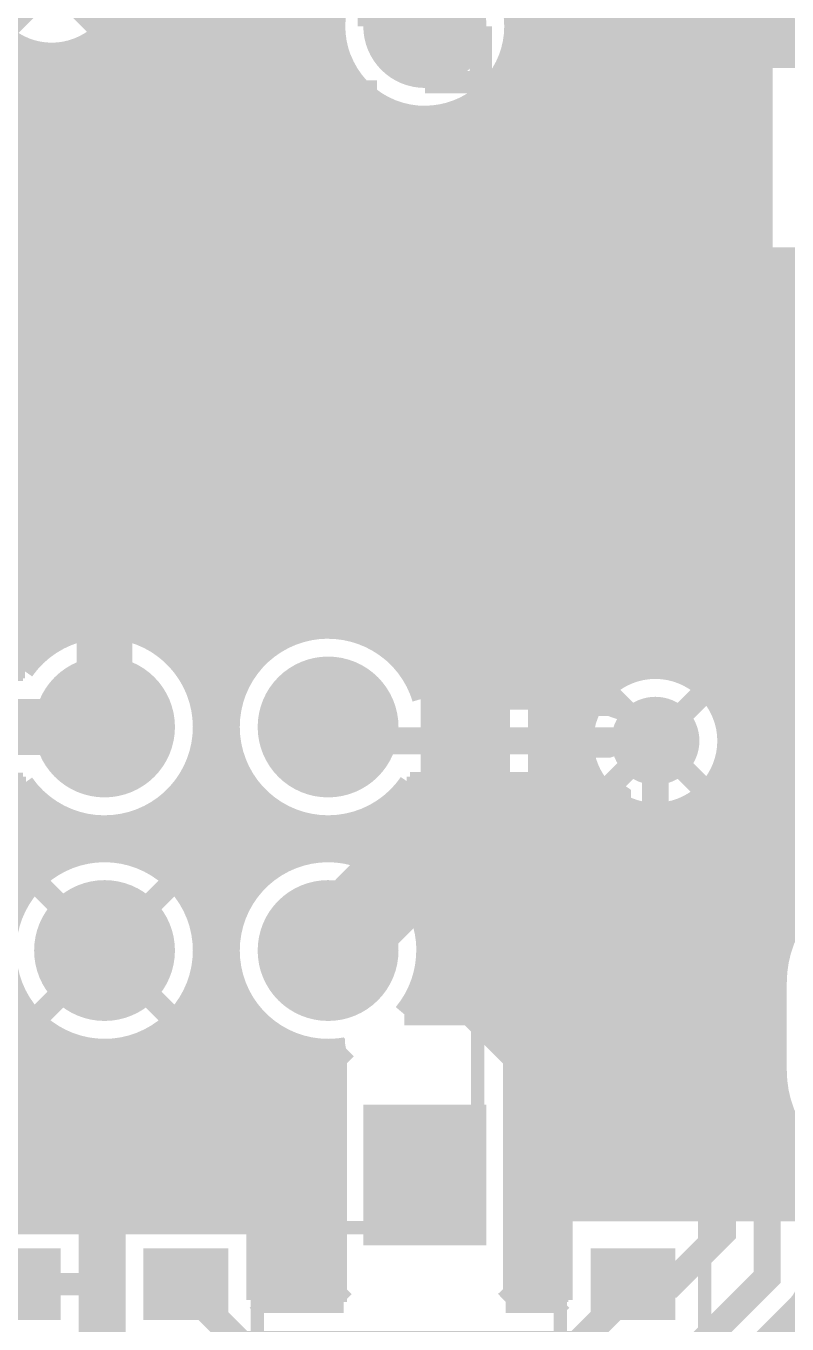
# Model space of a CAD drawing. Extents: x -5 to 90, y -49 to 54.
# Drawn here: x 17.87 to 26.52, y 3.28 to 18.03 of the extents above; entities that cross this region are included whole.
import ezdxf

# ---------------------------------------------------------------- set-up
doc = ezdxf.new("R2010")
doc.units = 0
doc.header["$MEASUREMENT"] = 0
doc.layers.get('0').update_dxf_attribs({"linetype": 'CONTINUOUS'})
for name, color, linetype in [('22-310-0_BOT', 7, 'CONTINUOUS'), ('22-310-0_DRD', 7, 'CONTINUOUS'), ('22-310-0_DRL', 2, 'CONTINUOUS'), ('22-310-0_SMB', 4, 'CONTINUOUS'), ('22-310-0_SMT', 3, 'CONTINUOUS'), ('22-310-0_SPT', 5, 'CONTINUOUS'), ('22-310-0_SSB', 10, 'CONTINUOUS'), ('22-310-0_SST', 14, 'CONTINUOUS'), ('22-310-0_TOP', 9, 'CONTINUOUS'), ('THRUHOLE_NPT', 11, 'CONTINUOUS'), ('THRUHOLE_TAP', 13, 'CONTINUOUS')]:
    doc.layers.add(name, color=color, linetype=linetype)

# ---------------------------------------------------------------- blocks, each defined once
blk = doc.blocks.new('ROUND_18')
at = {"const_width": 0.8001}
blk.add_lwpolyline([(-0.40005, 0, 1), (0.40005, 0, 1)], format="xyb", close=True, dxfattribs=at)
blk = doc.blocks.new('ROUND_19')
at = {"const_width": 0.69977}
blk.add_lwpolyline([(-0.349884, 0, 1), (0.349884, 0, 1)], format="xyb", close=True, dxfattribs=at)
blk = doc.blocks.new('ROUND_39')
at = {"const_width": 0.50038}
blk.add_lwpolyline([(-0.25019, 0, 1), (0.25019, 0, 1)], format="xyb", close=True, dxfattribs=at)
blk = doc.blocks.new('ROUND_47')
at = {"const_width": 0.44958}
blk.add_lwpolyline([(-0.22479, 0, 1), (0.22479, 0, 1)], format="xyb", close=True, dxfattribs=at)
blk = doc.blocks.new('ROUND_50')
at = {"const_width": 0.10033}
blk.add_lwpolyline([(-0.050164, 0, 1), (0.050164, 0, 1)], format="xyb", close=True, dxfattribs=at)
blk = doc.blocks.new('ROUND_2')
at = {"const_width": 0.50038}
blk.add_lwpolyline([(-0.25019, 0, 1), (0.25019, 0, 1)], format="xyb", close=True, dxfattribs=at)
blk = doc.blocks.new('RECTANGLE_4')
blk.add_solid([(0.4826, 0.4064), (0.4826, -0.4064), (-0.4826, 0.4064), (-0.4826, -0.4064)])
blk = doc.blocks.new('RECTANGLE_27')
blk.add_solid([(0.9017, 0.508), (0.9017, -0.508), (-0.9017, 0.508), (-0.9017, -0.508)])
blk = doc.blocks.new('ROUND_46')
at = {"const_width": 0.10033}
blk.add_lwpolyline([(-0.050164, 0, 1), (0.050164, 0, 1)], format="xyb", close=True, dxfattribs=at)

msp = doc.modelspace()

# ---------------------------------------------------------------- linework, layer by layer
at = {"layer": '22-310-0_BOT'}
for points, const_width in [([(20.0152, 45.085), (20.0152, 4.572)], 0.254), ([(20.2438, 37.80028), (20.2438, 10.46734)], 0.254), ([(20.4724, 36.06546), (20.4724, 10.8331)], 0.254), ([(20.701, 32.49168), (20.701, 11.0236)], 0.254), ([(20.9296, 32.25546), (20.9296, 11.13282)], 0.254), ([(21.1582, 32.02686), (21.1582, 11.18616)], 0.254), ([(25.5016, 30.58414), (25.5016, 10.58164)], 0.254), ([(23.4442, 29.74086), (23.4442, 10.3886)], 0.254), ([(25.7302, 27.72664), (25.7302, 10.33272)], 0.254), ([(25.9588, 27.50058), (25.9588, 4.572)], 0.254), ([(19.7866, 24.00046), (19.7866, 10.53592)], 0.254), ([(19.558, 23.72868), (19.558, 10.86358)], 0.254), ([(19.1008, 23.55596), (19.1008, 11.14044)], 0.254), ([(19.3294, 23.60168), (19.3294, 11.03884)], 0.254), ([(10.287, 21.3614), (10.287, 15.748), (10.287, 12.065), (11.811, 10.541), (12.28598, 10.06348), (18.76044, 10.06348)], 0.635), ([(25.273, 20.22856), (25.273, 10.69594)], 0.254), ([(23.6728, 20.13458), (23.6728, 10.3886)], 0.254), ([(25.0444, 19.80692), (25.0444, 10.73404)], 0.254), ([(23.9014, 19.78152), (23.9014, 10.3886)], 0.254), ([(24.8158, 19.6469), (24.8158, 10.71118)], 0.254), ([(24.13, 19.6342), (24.13, 10.3886)], 0.254), ([(24.3586, 19.57324), (24.3586, 10.40892)], 0.254), ([(24.5872, 19.57578), (24.5872, 10.61466)], 0.254), ([(26.1874, 18.45056), (26.1874, 4.572)], 0.254), ([(21.36902, 18.0594), (18.83664, 18.0594)], 0.254), ([(18.8722, 18.11528), (18.8722, 11.1887)], 0.254), ([(26.47442, 18.0594), (23.42896, 18.0594)], 0.254), ([(26.416, 18.11782), (26.416, 17.70888)], 0.254), ([(18.6436, 17.86636), (18.6436, 11.1887)], 0.254), ([(17.9578, 17.73682), (17.9578, 10.86104)], 0.254), ([(18.415, 17.75206), (18.415, 11.14044)], 0.254), ([(21.3868, 17.8308), (18.58772, 17.8308)], 0.254), ([(21.3868, 17.83842), (21.3868, 11.19124)], 0.254), ([(26.80716, 17.8308), (23.41118, 17.8308)], 0.254), ([(21.46046, 17.6022), (13.9446, 17.6022)], 0.254), ([(18.1864, 17.71142), (18.1864, 11.03884)], 0.254), ([(26.20518, 17.6022), (23.33752, 17.6022)], 0.254), ([(27.22118, 17.70888), (26.20518, 17.70888)], 0.254), ([(26.20518, 17.70888), (26.20518, 15.34922)], 0.254), ([(21.6027, 17.3736), (13.9446, 17.3736)], 0.254), ([(21.6154, 17.35582), (21.6154, 11.14806)], 0.254), ([(26.20518, 17.3736), (23.19528, 17.3736)], 0.254), ([(23.2156, 17.39646), (23.2156, 10.3886)], 0.254), ([(21.86432, 17.145), (13.9446, 17.145)], 0.254), ([(21.844, 17.1577), (21.844, 11.05408)], 0.254), ([(26.20518, 17.145), (22.93366, 17.145)], 0.254), ([(22.987, 17.17802), (22.987, 10.3886)], 0.254), ([(22.0726, 17.04848), (22.0726, 10.88898)], 0.254), ([(22.3012, 17.00022), (22.3012, 10.58672)], 0.254), ([(22.5298, 17.00276), (22.5298, 10.3886)], 0.254), ([(22.7584, 17.05864), (22.7584, 10.3886)], 0.254), ([(26.20518, 16.9164), (13.9446, 16.9164)], 0.254), ([(26.20518, 16.6878), (13.9446, 16.6878)], 0.254), ([(26.20518, 16.4592), (13.94206, 16.4592)], 0.254), ([(26.20518, 16.2306), (13.8557, 16.2306)], 0.254), ([(26.20518, 16.002), (13.63726, 16.002)], 0.254), ([(18.76044, 10.06348), (12.28598, 10.06348), (11.811, 10.541), (10.287, 12.065), (10.287, 15.748)], 0.635), ([(26.20518, 15.7734), (13.40866, 15.7734)], 0.254), ([(26.20518, 15.5448), (13.18006, 15.5448)], 0.254), ([(29.33954, 15.3162), (12.9159, 15.3162)], 0.254), ([(28.56484, 15.34922), (26.20518, 15.34922)], 0.254), ([(26.416, 15.34922), (26.416, 7.44474)], 0.254), ([(30.15996, 15.0876), (10.9347, 15.0876)], 0.254), ([(30.2133, 14.859), (10.9347, 14.859)], 0.254), ([(30.33014, 14.6304), (10.9347, 14.6304)], 0.254), ([(30.55366, 14.4018), (10.9347, 14.4018)], 0.254), ([(33.80486, 14.1732), (10.9347, 14.1732)], 0.254), ([(34.03346, 13.9446), (10.9347, 13.9446)], 0.254), ([(34.26206, 13.716), (10.9347, 13.716)], 0.254), ([(34.2773, 13.4874), (10.9347, 13.4874)], 0.254), ([(34.2773, 13.2588), (10.9347, 13.2588)], 0.254), ([(34.2773, 13.0302), (10.9347, 13.0302)], 0.254), ([(34.2773, 12.8016), (10.9347, 12.8016)], 0.254), ([(34.2773, 12.573), (10.9347, 12.573)], 0.254), ([(34.2773, 12.3444), (10.9347, 12.3444)], 0.254), ([(34.2773, 12.1158), (11.1506, 12.1158)], 0.254), ([(34.2773, 11.8872), (11.3792, 11.8872)], 0.254), ([(34.2773, 11.6586), (11.6078, 11.6586)], 0.254), ([(34.2773, 11.43), (11.8364, 11.43)], 0.254), ([(34.2773, 11.2014), (12.31392, 11.2014)], 0.254), ([(18.08734, 10.9728), (12.51966, 10.9728)], 0.254), ([(20.62734, 10.9728), (19.431, 10.9728)], 0.254), ([(34.2773, 10.9728), (21.971, 10.9728)], 0.254), ([(11.811, 10.541), (12.28598, 10.06348), (18.76044, 10.06348)], 0.635), ([(17.8562, 10.7442), (12.61618, 10.7442)], 0.254), ([(17.83334, 10.71118), (12.62126, 10.71118)], 0.254), ([(17.83334, 10.71118), (12.62126, 10.71118)], 0.254), ([(20.3962, 10.7442), (19.66214, 10.7442)], 0.254), ([(34.2773, 10.7442), (22.20214, 10.7442)], 0.254), ([(20.26412, 10.5156), (19.79422, 10.5156)], 0.254), ([(24.45512, 10.5156), (22.33422, 10.5156)], 0.254), ([(34.2773, 10.5156), (25.58034, 10.5156)], 0.254), ([(24.34336, 10.3886), (22.38248, 10.3886)], 0.254), ([(20.19046, 10.287), (19.86788, 10.287)], 0.254), ([(34.2773, 10.287), (25.7556, 10.287)], 0.254), ([(20.17014, 10.0584), (19.8882, 10.0584)], 0.254), ([(21.30044, 10.06348), (21.45792, 9.906), (25.019, 9.906)], 0.3048), ([(34.2773, 10.0584), (25.83434, 10.0584)], 0.254), ([(20.193, 9.8298), (19.86534, 9.8298)], 0.254), ([(29.1973, 9.8298), (25.8445, 9.8298)], 0.254), ([(20.2438, 9.65962), (20.2438, 7.92734)], 0.254), ([(19.7866, 9.59104), (19.7866, 7.99592)], 0.254), ([(20.2692, 9.6012), (19.78914, 9.6012)], 0.254), ([(25.7302, 9.47928), (25.7302, 4.572)], 0.254), ([(28.95854, 9.6012), (25.79116, 9.6012)], 0.254), ([(17.86636, 9.3726), (2.6416, 9.3726)], 0.254), ([(17.83334, 9.41578), (12.28598, 9.41578)], 0.254), ([(20.40636, 9.3726), (19.65198, 9.3726)], 0.254), ([(24.384, 9.3726), (22.19198, 9.3726)], 0.254), ([(24.34336, 9.4234), (22.23008, 9.4234)], 0.254), ([(22.3012, 9.4234), (22.3012, 8.04672)], 0.254), ([(22.5298, 9.4234), (22.5298, 6.79958)], 0.254), ([(22.7584, 9.4234), (22.7584, 6.79958)], 0.254), ([(22.987, 9.4234), (22.987, 6.72084)], 0.254), ([(23.2156, 9.4234), (23.2156, 6.49224)], 0.254), ([(23.4442, 9.4234), (23.4442, 4.572)], 0.254), ([(23.6728, 9.4234), (23.6728, 4.572)], 0.254), ([(23.9014, 9.4234), (23.9014, 4.572)], 0.254), ([(24.13, 9.4234), (24.13, 4.572)], 0.254), ([(24.3586, 9.40308), (24.3586, 4.572)], 0.254), ([(28.8163, 9.3726), (25.654, 9.3726)], 0.254), ([(17.9578, 9.26846), (17.9578, 8.32104)], 0.254), ([(19.558, 9.26338), (19.558, 8.32358)], 0.254), ([(20.4724, 9.29386), (20.4724, 8.2931)], 0.254), ([(22.0726, 9.24052), (22.0726, 8.34898)], 0.254), ([(24.5872, 9.19734), (24.5872, 4.572)], 0.254), ([(25.5016, 9.23036), (25.5016, 4.572)], 0.254), ([(18.10258, 9.144), (2.6416, 9.144)], 0.254), ([(18.1864, 9.09066), (18.1864, 8.49884)], 0.254), ([(19.3294, 9.08812), (19.3294, 8.49884)], 0.254), ([(20.64258, 9.144), (19.41576, 9.144)], 0.254), ([(20.701, 9.1059), (20.701, 8.4836)], 0.254), ([(21.844, 9.07288), (21.844, 8.51408)], 0.254), ([(24.69134, 9.144), (21.95576, 9.144)], 0.254), ([(24.8158, 9.10082), (24.8158, 4.572)], 0.254), ([(25.0444, 9.07542), (25.0444, 4.572)], 0.254), ([(25.273, 9.11606), (25.273, 4.572)], 0.254), ([(28.73756, 9.144), (25.34666, 9.144)], 0.254), ([(28.70454, 8.9154), (2.6416, 8.9154)], 0.254), ([(18.415, 8.98652), (18.415, 8.60044)], 0.254), ([(18.6436, 8.9408), (18.6436, 8.6487)], 0.254), ([(18.8722, 8.93826), (18.8722, 8.6487)], 0.254), ([(19.1008, 8.98652), (19.1008, 8.60044)], 0.254), ([(20.9296, 8.99668), (20.9296, 8.59282)], 0.254), ([(21.1582, 8.94334), (21.1582, 8.64616)], 0.254), ([(21.3868, 8.93572), (21.3868, 8.65124)], 0.254), ([(21.6154, 8.9789), (21.6154, 8.60806)], 0.254), ([(28.71724, 8.6868), (2.59588, 8.6868)], 0.254), ([(18.1229, 8.4582), (2.60604, 8.4582)], 0.254), ([(20.6629, 8.4582), (19.39544, 8.4582)], 0.254), ([(27.42692, 8.4582), (21.93544, 8.4582)], 0.254), ([(17.96034, 8.32358), (18.76044, 7.52348)], 0.254), ([(19.558, 8.32358), (18.76044, 7.52348)], 0.254), ([(17.87652, 8.2296), (2.55778, 8.2296)], 0.254), ([(20.41652, 8.2296), (19.64182, 8.2296)], 0.254), ([(26.924, 8.2296), (22.18182, 8.2296)], 0.254), ([(20.27428, 8.001), (19.78406, 8.001)], 0.254), ([(26.68524, 8.001), (22.32406, 8.001)], 0.254), ([(20.19554, 7.7724), (19.8628, 7.7724)], 0.254), ([(26.53284, 7.7724), (22.4028, 7.7724)], 0.254), ([(20.17014, 7.5438), (19.8882, 7.5438)], 0.254), ([(26.4414, 7.5438), (22.4282, 7.5438)], 0.254), ([(17.96034, 6.72592), (18.76044, 7.52348)], 0.254), ([(19.558, 6.72592), (18.76044, 7.52348)], 0.254), ([(20.18792, 7.3152), (19.87042, 7.3152)], 0.254), ([(26.39314, 7.3152), (22.41042, 7.3152)], 0.254), ([(20.2438, 7.11962), (20.2438, 4.572)], 0.254), ([(26.38552, 7.16026), (26.38552, 6.1595)], 0.254), ([(19.7866, 7.05104), (19.7866, 4.572)], 0.254), ([(20.2565, 7.0866), (19.80184, 7.0866)], 0.254), ([(22.3012, 7.00024), (22.3012, 6.79958)], 0.254), ([(26.38552, 7.0866), (22.34184, 7.0866)], 0.254), ([(17.84604, 6.858), (0.889, 6.858)], 0.254), ([(20.38604, 6.858), (19.6723, 6.858)], 0.254), ([(26.38552, 6.858), (22.2123, 6.858)], 0.254), ([(17.9578, 6.72846), (17.9578, 4.572)], 0.254), ([(19.558, 6.72338), (19.558, 4.572)], 0.254), ([(20.4724, 6.75386), (20.4724, 4.572)], 0.254), ([(22.90826, 6.79958), (22.16658, 6.79958)], 0.254), ([(22.90826, 6.79958), (23.41626, 6.29158)], 0.254), ([(18.06956, 6.6294), (0.889, 6.6294)], 0.254), ([(18.1864, 6.55066), (18.1864, 4.572)], 0.254), ([(19.3294, 6.54812), (19.3294, 4.572)], 0.254), ([(20.60956, 6.6294), (19.44878, 6.6294)], 0.254), ([(20.701, 6.5659), (20.701, 4.572)], 0.254), ([(26.38552, 6.6294), (23.07844, 6.6294)], 0.254), ([(18.63598, 6.4008), (0.889, 6.4008)], 0.254), ([(18.415, 6.44652), (18.415, 4.572)], 0.254), ([(18.6436, 6.4008), (18.6436, 4.572)], 0.254), ([(18.8722, 6.39826), (18.8722, 4.572)], 0.254), ([(21.17598, 6.4008), (18.88236, 6.4008)], 0.254), ([(19.1008, 6.44652), (19.1008, 4.572)], 0.254), ([(20.9296, 6.45668), (20.9296, 4.572)], 0.254), ([(21.1582, 6.40334), (21.1582, 4.572)], 0.254), ([(21.50364, 6.41096), (21.38426, 6.29158)], 0.254), ([(21.3868, 6.39572), (21.3868, 6.29666)], 0.254), ([(21.49094, 6.4008), (21.42236, 6.4008)], 0.254), ([(26.38552, 6.4008), (23.30704, 6.4008)], 0.254), ([(21.38426, 6.29158), (21.38426, 4.572)], 0.254), ([(23.41626, 6.29158), (23.41626, 4.572)], 0.254), ([(21.38426, 6.1722), (0.889, 6.1722)], 0.254), ([(26.38552, 6.1722), (23.41626, 6.1722)], 0.254), ([(21.38426, 5.9436), (0.889, 5.9436)], 0.254), ([(26.40076, 5.9436), (23.41626, 5.9436)], 0.254), ([(26.416, 5.87248), (26.416, 4.572)], 0.254), ([(21.38426, 5.715), (0.889, 5.715)], 0.254), ([(26.46172, 5.715), (23.41626, 5.715)], 0.254), ([(21.38426, 5.4864), (0.9906, 5.4864)], 0.254), ([(26.5684, 5.4864), (23.41626, 5.4864)], 0.254), ([(21.38426, 5.2578), (1.2192, 5.2578)], 0.254), ([(26.73858, 5.2578), (23.41626, 5.2578)], 0.254), ([(21.38426, 5.0292), (1.4478, 5.0292)], 0.254), ([(27.01544, 5.0292), (23.41626, 5.0292)], 0.254), ([(21.38426, 4.8006), (1.6764, 4.8006)], 0.254), ([(31.34614, 4.8006), (23.41626, 4.8006)], 0.254), ([(21.38426, 4.572), (1.905, 4.572)], 0.254), ([(31.56458, 4.572), (23.41626, 4.572)], 0.254)]:
    msp.add_lwpolyline(points, dxfattribs=dict(at, const_width=const_width))
at = {"layer": '22-310-0_BOT', "const_width": 0.254}
for points in [[(22.40026, 19.05508, 0.4142136), (21.36902, 18.02384)], [(23.42896, 18.02384, 0.4142136), (22.40026, 19.05254)], [(26.05532, 19.02968, 0.3787836), (27.22118, 17.70888)], [(17.33042, 18.542, 0.4142136), (18.161, 17.71142)], [(18.161, 17.71142, 0.4142136), (18.99158, 18.542)], [(21.36902, 18.02384, 0.4142136), (22.40026, 16.9926)], [(22.40026, 16.99514, 0.4142136), (23.42896, 18.02384)], [(18.76044, 11.19378, 0.2449795), (17.83386, 10.71081)], [(19.89074, 10.06348, 0.4142136), (18.76044, 11.19378)], [(21.30044, 11.19378, 0.4142136), (20.17014, 10.06348)], [(22.38248, 10.3886, 0.3310873), (21.30044, 11.19378)], [(25.019, 10.73658, 0.2422138), (24.34313, 10.38876)], [(25.84958, 9.906, 0.4142136), (25.019, 10.73658)], [(18.76044, 8.93318, 0.4142136), (19.89074, 10.06348)], [(20.17014, 10.06348, 0.4142136), (21.30044, 8.93318)], [(25.019, 9.07542, 0.4142136), (25.84958, 9.906)], [(17.83334, 9.41578, 0.2449791), (18.76044, 8.93254)], [(21.30044, 8.93318, 0.2467878), (22.23141, 9.42248)], [(24.34336, 9.4234, 0.2422133), (25.019, 9.0757)], [(18.76044, 8.65378, 0.4142136), (17.63014, 7.52348)], [(19.89074, 7.52348, 0.4142136), (18.76044, 8.65378)], [(21.30044, 8.65378, 0.4142136), (20.17014, 7.52348)], [(22.43074, 7.52348, 0.4142136), (21.30044, 8.65378)], [(27.71394, 8.48868, 0.4142136), (26.38552, 7.16026)], [(17.63014, 7.52348, 0.4142136), (18.76044, 6.39318)], [(18.76044, 6.39318, 0.4142136), (19.89074, 7.52348)], [(20.17014, 7.52348, 0.4142136), (21.30044, 6.39318)], [(22.16658, 6.79958, 0.1758236), (22.42926, 7.52348)], [(21.30044, 6.39318, 0.0451945), (21.50353, 6.41157)], [(26.38552, 6.1595, 0.4142136), (27.71394, 4.83108)]]:
    msp.add_lwpolyline(points, format="xyb", dxfattribs=at)
at = {"layer": '22-310-0_DRD', "const_width": 0.254}
for points in [[(18.796, 19.177), (17.526, 17.907)], [(18.796, 17.907), (17.526, 19.177)], [(21.76526, 18.65884), (21.76526, 18.02384)], [(22.40026, 17.38884), (22.40026, 18.65884)], [(21.76526, 18.02384), (23.03526, 18.02384)], [(23.03526, 18.02384), (23.03526, 17.38884)], [(23.03526, 17.38884), (22.40026, 17.38884)], [(18.76044, 10.69848), (18.76044, 9.42848)], [(21.30044, 10.69848), (21.30044, 9.42848)], [(25.654, 10.541), (24.384, 9.271)], [(25.654, 9.271), (24.384, 10.541)], [(19.39544, 10.06348), (18.12544, 10.06348)], [(21.93544, 10.06348), (20.66544, 10.06348)], [(18.76044, 8.15848), (18.76044, 6.88848)], [(21.30044, 8.15848), (21.30044, 6.88848)], [(19.39544, 7.52348), (18.12544, 7.52348)], [(21.93544, 7.52348), (20.66544, 7.52348)]]:
    msp.add_lwpolyline(points, dxfattribs=at)
at = {"layer": '22-310-0_DRL', "const_width": 1.39954}
msp.add_lwpolyline([(22.40026, 4.17576), (22.40026, 5.77342)], dxfattribs=at)
at = {"layer": '22-310-0_SSB', "const_width": 0.1524}
for points in [[(22.9997, 18.67408), (22.9997, 4.37388), (17.00022, 4.37388), (17.00022, 18.67408), (22.9997, 18.67408)], [(19.06016, 10.31494), (18.46072, 10.31494), (18.46072, 9.81456), (19.06016, 9.81456), (19.06016, 10.31494)], [(21.60016, 10.31494), (21.00072, 10.31494), (21.00072, 9.81456), (21.60016, 9.81456), (21.60016, 10.31494)], [(19.06016, 7.77494), (18.46072, 7.77494), (18.46072, 7.27456), (19.06016, 7.27456), (19.06016, 7.77494)], [(21.60016, 7.77494), (21.00072, 7.77494), (21.00072, 7.27456), (21.60016, 7.27456), (21.60016, 7.77494)]]:
    msp.add_lwpolyline(points, dxfattribs=at)
for points in [[(22.40026, 18.2245, 0.4142136), (22.1996, 18.02384)], [(22.59838, 18.02384, 0.4142136), (22.40026, 18.22196)], [(22.1996, 18.02384, 0.4142136), (22.40026, 17.82318)], [(22.40026, 17.82318, 0.4142136), (22.60092, 18.02384)], [(22.40026, 5.17398, 0.4142136), (22.20214, 4.97586)], [(22.59838, 4.97586, 0.4142136), (22.40026, 5.17398)], [(22.1996, 4.97586, 0.4142136), (22.40026, 4.7752)], [(22.40026, 4.7752, 0.4142136), (22.60092, 4.97586)]]:
    msp.add_lwpolyline(points, format="xyb", dxfattribs=at)
at = {"layer": '22-310-0_SST', "const_width": 0.1524}
for points in [[(30.18536, 13.95984), (29.78404, 13.95984), (29.78404, 14.79042), (25.66416, 14.79042), (25.66416, 20.76958), (39.10584, 20.76958), (39.10584, 14.79042), (34.98596, 14.79042), (34.98596, 13.95984), (34.58464, 13.95984), (34.58464, 12.77874), (30.18536, 12.77874), (30.18536, 13.95984), (30.18536, 15.43558), (30.99562, 15.43558)], [(28.49372, 20.12442), (26.27376, 20.12442), (26.27376, 17.93494), (28.49372, 17.93494), (28.49372, 20.12442)], [(18.2372, 18.21688), (19.08302, 18.21688), (19.2532, 18.15846), (19.2532, 17.80286), (19.08302, 17.74444), (18.2372, 17.74444)], [(20.37842, 18.1991), (20.54606, 18.14068), (20.54606, 17.78508), (20.37842, 17.72666), (19.70024, 17.72666), (19.53006, 17.78508), (19.53006, 18.14068), (19.70024, 18.1991)], [(25.17394, 18.15084), (25.17394, 17.91462)], [(25.17394, 18.034), (24.15794, 18.034), (24.32812, 17.91462)], [(28.49372, 15.43558), (28.49372, 17.62506), (26.27376, 17.62506), (26.27376, 15.43558), (28.49372, 15.43558)], [(19.8755, 14.4145), (19.8755, 17.3355), (18.2372, 17.3355), (18.2372, 14.4145), (19.8755, 14.4145)], [(21.7805, 14.4145), (21.7805, 17.3355), (20.1422, 17.3355), (20.1422, 14.4145), (21.7805, 14.4145)], [(24.66594, 16.95704), (24.66594, 17.31264), (24.49576, 17.43202), (24.32812, 17.43202), (24.15794, 17.31264), (24.15794, 16.95704), (25.17394, 16.95704)], [(24.66594, 17.25422), (25.17394, 17.43202)], [(24.892, 11.303), (22.098, 11.303), (22.098, 16.637), (24.892, 16.637), (24.892, 11.303)], [(19.8755, 11.2395), (19.8755, 14.1605), (18.2372, 14.1605), (18.2372, 11.2395), (19.8755, 11.2395)], [(21.30806, 13.56106), (20.29206, 13.91666), (20.29206, 13.44168)], [(21.30806, 13.07846), (21.30806, 12.8397)], [(21.30806, 12.95908), (20.29206, 12.95908), (20.46224, 12.8397)], [(20.80006, 11.88466), (20.80006, 12.24026), (20.63242, 12.3571), (20.46224, 12.3571), (20.29206, 12.24026), (20.29206, 11.88466), (21.30806, 11.88466)], [(20.80006, 12.1793), (21.30806, 12.3571)], [(24.66594, 10.20572), (24.66594, 9.85012), (24.49576, 9.7917), (24.32812, 9.7917), (24.15794, 9.85012), (24.15794, 10.20572), (24.32812, 10.26414), (24.49576, 10.26414), (25.17394, 10.02792)], [(24.66594, 8.9535), (24.66594, 9.3091), (24.49576, 9.42594), (24.32812, 9.42594), (24.15794, 9.3091), (24.15794, 8.9535), (25.17394, 8.9535)], [(24.15794, 8.58774), (24.15794, 8.1153)], [(25.17394, 8.35152), (24.15794, 8.35152)], [(18.6055, 2.9845), (18.6055, 5.9055), (16.9672, 5.9055), (16.9672, 2.9845), (18.6055, 2.9845)], [(18.8595, 5.9055), (18.8595, 2.9845), (20.4978, 2.9845), (20.4978, 5.9055), (18.8595, 5.9055)], [(23.9395, 5.9055), (23.9395, 2.9845), (25.5778, 2.9845), (25.5778, 5.9055), (23.9395, 5.9055)]]:
    msp.add_lwpolyline(points, dxfattribs=at)
at = {"layer": '22-310-0_SST', "const_width": 0.254}
for points in [[(24.765, 7.747, 0.4142136), (24.003, 6.985)], [(25.527, 6.985, 0.4142136), (24.765, 7.747)], [(24.003, 6.985, 0.4142136), (24.765, 6.223)], [(24.765, 6.223, 0.4142136), (25.527, 6.985)]]:
    msp.add_lwpolyline(points, format="xyb", dxfattribs=at)
at = {"layer": '22-310-0_TOP'}
for points, const_width in [([(23.4442, 29.7434), (23.4442, 16.51)], 0.254), ([(20.955, 16.5862), (20.955, 21.59), (19.6088, 22.9362), (19.05, 22.9362)], 0.3048), ([(20.0152, 21.84654), (20.0152, 5.8928)], 0.254), ([(20.2438, 21.61794), (20.2438, 17.3228)], 0.254), ([(19.05, 21.5138), (19.05, 19.685), (19.05, 16.5862)], 0.3048), ([(20.4724, 21.38934), (20.4724, 17.3228)], 0.254), ([(20.4724, 21.38934), (20.4724, 17.3228)], 0.254), ([(19.558, 20.7772), (19.558, 17.3228)], 0.254), ([(19.7866, 20.7772), (19.7866, 17.3228)], 0.254), ([(24.4602, 20.3962), (24.4602, 16.6116), (23.495, 15.6464)], 0.635), ([(25.273, 20.22856), (25.273, 17.69364)], 0.254), ([(23.6728, 20.13458), (23.6728, 16.7386)], 0.254), ([(25.5016, 20.01266), (25.5016, 17.92986)], 0.254), ([(23.8125, 19.87804), (23.8125, 16.8783)], 0.254), ([(25.1079, 19.87804), (25.1079, 16.6116)], 0.254), ([(17.145, 19.685), (19.05, 19.685), (19.05, 16.5862)], 0.3048), ([(19.5326, 19.685), (19.5326, 17.3228)], 0.254), ([(27.38374, 19.02968), (27.28468, 19.02968), (25.654, 17.399), (25.654, 11.43), (26.289, 10.795), (26.289, 3.81), (25.019, 2.54), (13.589, 2.54), (12.7, 3.429), (12.7, 3.937)], 0.3048), ([(17.145, 17.1958), (17.145, 17.526), (18.161, 18.542)], 0.3048), ([(26.1366, 18.56486), (25.31872, 17.74444)], 0.254), ([(20.4724, 17.9324), (19.5326, 17.9324)], 0.254), ([(23.8125, 17.9324), (23.42388, 17.9324)], 0.254), ([(25.50414, 17.9324), (25.1079, 17.9324)], 0.254), ([(20.4724, 17.7038), (19.5326, 17.7038)], 0.254), ([(21.4376, 17.65808), (21.4376, 17.3228)], 0.254), ([(23.8125, 17.7038), (23.37816, 17.7038)], 0.254), ([(25.28062, 17.7038), (25.1079, 17.7038)], 0.254), ([(20.4724, 17.4752), (19.5326, 17.4752)], 0.254), ([(21.52904, 17.4752), (21.4376, 17.4752)], 0.254), ([(23.8125, 17.4752), (23.26894, 17.4752)], 0.254), ([(25.17648, 17.4752), (25.1079, 17.4752)], 0.254), ([(19.8628, 17.3228), (19.5326, 17.3228)], 0.254), ([(19.8628, 17.3228), (19.8628, 15.9004)], 0.254), ([(20.1422, 17.3228), (20.1422, 15.9004)], 0.254), ([(20.4724, 17.3228), (20.1422, 17.3228)], 0.254), ([(21.64588, 17.3228), (21.4376, 17.3228)], 0.254), ([(21.6154, 17.35582), (21.6154, 17.3228)], 0.254), ([(23.2156, 17.39646), (23.2156, 16.4846)], 0.254), ([(25.1714, 17.399), (25.1714, 11.43)], 0.254), ([(17.145, 17.1958), (17.145, 16.891), (17.907, 16.129), (17.907, 13.3604), (17.9578, 13.4112), (19.05, 13.4112)], 0.3048), ([(20.1422, 17.2466), (19.8628, 17.2466)], 0.254), ([(21.7678, 17.21104), (21.7678, 15.9004)], 0.254), ([(21.844, 17.1577), (21.844, 11.05408)], 0.254), ([(22.987, 17.17802), (22.987, 16.4846)], 0.254), ([(23.8125, 17.2466), (23.07336, 17.2466)], 0.254), ([(25.1714, 17.2466), (25.1079, 17.2466)], 0.254), ([(20.1422, 17.018), (19.8628, 17.018)], 0.254), ([(22.18436, 17.018), (21.7678, 17.018)], 0.254), ([(22.0726, 17.04848), (22.0726, 11.94562)], 0.254), ([(22.3012, 17.00022), (22.3012, 16.4846)], 0.254), ([(22.5298, 17.00276), (22.5298, 16.4846)], 0.254), ([(23.8125, 17.018), (22.61362, 17.018)], 0.254), ([(22.7584, 17.05864), (22.7584, 16.4846)], 0.254), ([(25.1714, 17.018), (25.1079, 17.018)], 0.254), ([(23.8125, 16.8783), (23.41626, 16.4846)], 0.254), ([(20.1422, 16.7894), (19.8628, 16.7894)], 0.254), ([(23.72106, 16.7894), (21.7678, 16.7894)], 0.254), ([(25.1714, 16.7894), (25.1079, 16.7894)], 0.254), ([(20.1422, 16.5608), (19.8628, 16.5608)], 0.254), ([(23.49246, 16.5608), (21.7678, 16.5608)], 0.254), ([(25.1714, 16.5608), (25.10536, 16.5608)], 0.254), ([(22.2631, 16.4846), (22.2631, 14.8082)], 0.254), ([(23.41626, 16.4846), (22.2631, 16.4846)], 0.254), ([(20.1422, 16.3322), (19.8628, 16.3322)], 0.254), ([(22.2631, 16.3322), (21.7678, 16.3322)], 0.254), ([(25.1714, 16.3322), (25.0444, 16.3322)], 0.254), ([(25.0444, 16.3322), (25.0444, 10.73404)], 0.254), ([(20.1422, 16.1036), (19.8628, 16.1036)], 0.254), ([(22.2631, 16.1036), (21.7678, 16.1036)], 0.254), ([(24.90978, 16.14678), (24.7269, 15.96136)], 0.254), ([(25.1714, 16.1036), (24.8666, 16.1036)], 0.254), ([(24.7269, 15.96136), (24.7269, 14.8082)], 0.254), ([(24.8158, 16.05026), (24.8158, 10.71118)], 0.254), ([(19.8628, 15.9004), (19.8628, 15.8496)], 0.254), ([(20.1422, 15.875), (19.8628, 15.875)], 0.254), ([(19.8628, 15.8496), (19.8628, 14.4272)], 0.254), ([(20.1422, 15.9004), (20.1422, 15.8496)], 0.254), ([(20.1422, 15.8496), (20.1422, 14.4272)], 0.254), ([(21.7678, 15.9004), (21.7678, 15.8496)], 0.254), ([(22.2631, 15.875), (21.7678, 15.875)], 0.254), ([(21.7678, 15.8496), (21.7678, 14.4272)], 0.254), ([(25.1714, 15.875), (24.7269, 15.875)], 0.254), ([(20.1422, 15.6464), (19.8628, 15.6464)], 0.254), ([(22.2631, 15.6464), (21.7678, 15.6464)], 0.254), ([(25.1714, 15.6464), (24.7269, 15.6464)], 0.254), ([(20.1422, 15.4178), (19.8628, 15.4178)], 0.254), ([(22.2631, 15.4178), (21.7678, 15.4178)], 0.254), ([(25.1714, 15.4178), (24.7269, 15.4178)], 0.254), ([(19.05, 14.4272), (19.05, 15.1638)], 0.254), ([(19.8628, 15.1638), (19.05, 15.1638)], 0.254), ([(20.1422, 15.1892), (19.8628, 15.1892)], 0.254), ([(20.1422, 15.1638), (20.955, 15.1638)], 0.254), ([(20.955, 14.4272), (20.955, 15.1638)], 0.254), ([(21.7678, 15.1638), (20.955, 15.1638)], 0.254), ([(22.2631, 15.1892), (21.7678, 15.1892)], 0.254), ([(25.1714, 15.1892), (24.7269, 15.1892)], 0.254), ([(20.1422, 14.9606), (19.8628, 14.9606)], 0.254), ([(22.2631, 14.9606), (21.7678, 14.9606)], 0.254), ([(25.1714, 14.9606), (24.7269, 14.9606)], 0.254), ([(24.7269, 14.8082), (22.2631, 14.8082)], 0.254), ([(22.3012, 14.8082), (22.3012, 13.1318)], 0.254), ([(22.5298, 14.8082), (22.5298, 13.1318)], 0.254), ([(22.7584, 14.8082), (22.7584, 13.1318)], 0.254), ([(22.987, 14.8082), (22.987, 13.1318)], 0.254), ([(23.2156, 14.8082), (23.2156, 13.1318)], 0.254), ([(23.4442, 14.8082), (23.4442, 13.1318)], 0.254), ([(23.6728, 14.8082), (23.6728, 13.1318)], 0.254), ([(23.9014, 14.8082), (23.9014, 13.1318)], 0.254), ([(24.13, 14.8082), (24.13, 13.1318)], 0.254), ([(24.3586, 14.8082), (24.3586, 13.1318)], 0.254), ([(24.5872, 14.8082), (24.5872, 13.1318)], 0.254), ([(20.1422, 14.732), (19.8628, 14.732)], 0.254), ([(25.1714, 14.732), (21.7678, 14.732)], 0.254), ([(20.1422, 14.5034), (19.8628, 14.5034)], 0.254), ([(25.1714, 14.5034), (21.7678, 14.5034)], 0.254), ([(18.3896, 14.4272), (18.3896, 14.1478)], 0.254), ([(19.8628, 14.4272), (18.3896, 14.4272)], 0.254), ([(18.415, 14.4272), (18.415, 14.1478)], 0.254), ([(18.6436, 14.4272), (18.6436, 14.1478)], 0.254), ([(18.8722, 14.4272), (18.8722, 14.1478)], 0.254), ([(19.1008, 14.4272), (19.1008, 14.1478)], 0.254), ([(19.3294, 14.4272), (19.3294, 14.1478)], 0.254), ([(19.558, 14.4272), (19.558, 14.1478)], 0.254), ([(19.7866, 14.4272), (19.7866, 14.1478)], 0.254), ([(21.7678, 14.4272), (20.1422, 14.4272)], 0.254), ([(20.2438, 14.4272), (20.2438, 10.46734)], 0.254), ([(20.4724, 14.4272), (20.4724, 10.8331)], 0.254), ([(20.701, 14.4272), (20.701, 11.0236)], 0.254), ([(20.9296, 14.4272), (20.9296, 11.13282)], 0.254), ([(21.1582, 14.4272), (21.1582, 11.18616)], 0.254), ([(21.3868, 14.4272), (21.3868, 11.19124)], 0.254), ([(21.6154, 14.4272), (21.6154, 11.14806)], 0.254), ([(25.1714, 14.2748), (18.3896, 14.2748)], 0.254), ([(19.8628, 14.1478), (18.3896, 14.1478)], 0.254), ([(19.8628, 14.1478), (19.8628, 12.7254)], 0.254), ([(25.1714, 14.0462), (19.8628, 14.0462)], 0.254), ([(25.1714, 13.8176), (19.8628, 13.8176)], 0.254), ([(25.1714, 13.589), (19.8628, 13.589)], 0.254), ([(19.05, 13.4112), (17.9578, 13.4112), (17.907, 13.3604), (17.907, 12.954), (17.145, 12.192), (17.145, 12.1158)], 0.3048), ([(25.1714, 13.3604), (19.8628, 13.3604)], 0.254), ([(25.1714, 13.1318), (19.8628, 13.1318)], 0.254), ([(24.7269, 13.1318), (22.2631, 13.1318)], 0.254), ([(22.2631, 13.1318), (22.2631, 12.24788)], 0.254), ([(24.7269, 13.1318), (24.7269, 11.4554)], 0.254), ([(22.2631, 12.9032), (19.8628, 12.9032)], 0.254), ([(25.1714, 12.9032), (24.7269, 12.9032)], 0.254), ([(19.8628, 12.7254), (19.8628, 12.6746)], 0.254), ([(19.8628, 12.6746), (19.8628, 11.2522)], 0.254), ([(22.2631, 12.6746), (19.8628, 12.6746)], 0.254), ([(21.30044, 7.52348), (22.86, 9.08558), (22.86, 11.6586), (23.495, 12.2936)], 1.016), ([(25.1714, 12.6746), (24.7269, 12.6746)], 0.254), ([(22.2631, 12.446), (19.8628, 12.446)], 0.254), ([(25.1714, 12.446), (24.7269, 12.446)], 0.254), ([(19.05, 11.9888), (18.76044, 11.69924), (18.76044, 10.06348)], 0.635), ([(22.23516, 12.2174), (19.8628, 12.2174)], 0.254), ([(25.1714, 12.2174), (24.7269, 12.2174)], 0.254), ([(22.09038, 11.9888), (19.8628, 11.9888)], 0.254), ([(25.1714, 11.9888), (24.7269, 11.9888)], 0.254), ([(22.02688, 11.7602), (19.8628, 11.7602)], 0.254), ([(25.1714, 11.7602), (24.7269, 11.7602)], 0.254), ([(22.0218, 11.5316), (19.8628, 11.5316)], 0.254), ([(22.0218, 11.6586), (22.0218, 10.93216)], 0.254), ([(25.1714, 11.5316), (24.7269, 11.5316)], 0.254), ([(23.84298, 11.4554), (23.6982, 11.31062)], 0.254), ([(24.7269, 11.4554), (23.84298, 11.4554)], 0.254), ([(23.9014, 11.4554), (23.9014, 3.5306)], 0.254), ([(24.13, 11.4554), (24.13, 7.5184)], 0.254), ([(24.3586, 11.4554), (24.3586, 10.40892)], 0.254), ([(24.5872, 11.4554), (24.5872, 10.61466)], 0.254), ([(19.8628, 11.2522), (19.40814, 11.2522)], 0.254), ([(19.40814, 11.2522), (19.40814, 10.99058)], 0.254), ([(19.558, 11.2522), (19.558, 10.86358)], 0.254), ([(19.7866, 11.2522), (19.7866, 10.53592)], 0.254), ([(22.0218, 11.303), (19.8628, 11.303)], 0.254), ([(23.6982, 11.31062), (23.6982, 9.08558)], 0.254), ([(25.18918, 11.303), (23.6982, 11.303)], 0.254), ([(25.273, 11.13282), (25.273, 10.69594)], 0.254), ([(25.31364, 11.08964), (25.8064, 10.59434)], 0.254), ([(20.79244, 11.0744), (19.40814, 11.0744)], 0.254), ([(22.0218, 11.0744), (21.8059, 11.0744)], 0.254), ([(25.32634, 11.0744), (23.6982, 11.0744)], 0.254), ([(20.48256, 10.8458), (19.57578, 10.8458)], 0.254), ([(25.55494, 10.8458), (23.6982, 10.8458)], 0.254), ([(25.5016, 10.89914), (25.5016, 10.58164)], 0.254), ([(25.7302, 10.67054), (25.7302, 10.33272)], 0.254), ([(20.31238, 10.6172), (19.74596, 10.6172)], 0.254), ([(24.59228, 10.6172), (23.6982, 10.6172)], 0.254), ([(25.78354, 10.6172), (25.44572, 10.6172)], 0.254), ([(25.8064, 10.59434), (25.8064, 10.16762)], 0.254), ([(20.21586, 10.3886), (19.84248, 10.3886)], 0.254), ([(24.34336, 10.3886), (23.6982, 10.3886)], 0.254), ([(25.8064, 10.3886), (25.69464, 10.3886)], 0.254), ([(20.17268, 10.16), (19.88566, 10.16)], 0.254), ([(24.22906, 10.16), (23.6982, 10.16)], 0.254), ([(20.17776, 9.9314), (19.88058, 9.9314)], 0.254), ([(24.18842, 9.9314), (23.6982, 9.9314)], 0.254), ([(25.019, 9.906), (25.019, 7.239), (24.765, 6.985)], 0.3048), ([(20.22856, 9.7028), (19.82978, 9.7028)], 0.254), ([(20.2438, 9.65962), (20.2438, 7.92734)], 0.254), ([(24.21382, 9.7028), (23.6982, 9.7028)], 0.254), ([(17.78, 5.1562), (17.526, 5.4102), (17.526, 9.144), (17.145, 9.525)], 0.3048), ([(20.33524, 9.4742), (19.7231, 9.4742)], 0.254), ([(19.7866, 9.59104), (19.7866, 7.99592)], 0.254), ([(24.31034, 9.4742), (23.6982, 9.4742)], 0.254), ([(24.3586, 9.40308), (24.3586, 7.7089)], 0.254), ([(20.52066, 9.2456), (19.53768, 9.2456)], 0.254), ([(19.558, 9.26338), (19.558, 8.32358)], 0.254), ([(20.4724, 9.29386), (20.4724, 8.2931)], 0.254), ([(24.51608, 9.2456), (23.6982, 9.2456)], 0.254), ([(24.5364, 9.23036), (24.5364, 7.78256)], 0.254), ([(18.0086, 9.144), (18.0086, 8.3693)], 0.254), ([(18.1864, 9.09066), (18.1864, 8.49884)], 0.254), ([(19.3294, 9.08812), (19.3294, 8.49884)], 0.254), ([(20.701, 9.1059), (20.701, 8.4836)], 0.254), ([(18.33372, 9.017), (18.0086, 9.017)], 0.254), ([(18.415, 8.98652), (18.415, 8.60044)], 0.254), ([(18.6436, 8.9408), (18.6436, 8.6487)], 0.254), ([(18.8722, 8.93826), (18.8722, 8.6487)], 0.254), ([(19.1008, 8.98652), (19.1008, 8.60044)], 0.254), ([(20.87372, 9.017), (19.18462, 9.017)], 0.254), ([(20.9296, 8.99668), (20.9296, 8.59282)], 0.254), ([(21.1582, 8.94334), (21.1582, 8.64616)], 0.254), ([(21.5519, 8.96112), (21.24202, 8.65378)], 0.254), ([(21.3868, 8.93572), (21.3868, 8.79602)], 0.254), ([(23.6728, 8.87984), (23.6728, 3.5306)], 0.254), ([(24.5364, 9.017), (23.69566, 9.017)], 0.254), ([(21.37918, 8.7884), (18.0086, 8.7884)], 0.254), ([(24.5364, 8.7884), (23.64486, 8.7884)], 0.254), ([(18.30578, 8.5598), (18.0086, 8.5598)], 0.254), ([(20.84578, 8.5598), (19.21256, 8.5598)], 0.254), ([(23.45182, 8.49122), (22.4282, 7.4676)], 0.254), ([(23.4442, 8.4836), (23.4442, 3.5306)], 0.254), ([(24.5364, 8.5598), (23.51278, 8.5598)], 0.254), ([(19.558, 8.32358), (18.76044, 7.52348)], 0.254), ([(20.50796, 8.3312), (19.55038, 8.3312)], 0.254), ([(24.5364, 8.3312), (23.2918, 8.3312)], 0.254), ([(23.2156, 8.255), (23.2156, 6.49224)], 0.254), ([(20.32762, 8.1026), (19.73072, 8.1026)], 0.254), ([(22.987, 8.0264), (22.987, 6.72084)], 0.254), ([(24.5364, 8.1026), (23.0632, 8.1026)], 0.254), ([(20.22348, 7.874), (19.83486, 7.874)], 0.254), ([(24.5364, 7.874), (22.8346, 7.874)], 0.254), ([(22.7584, 7.7978), (22.7584, 6.79958)], 0.254), ([(20.17522, 7.6454), (19.88312, 7.6454)], 0.254), ([(22.5298, 7.5692), (22.5298, 6.79958)], 0.254), ([(24.26208, 7.6454), (22.606, 7.6454)], 0.254), ([(19.558, 6.72592), (18.76044, 7.52348)], 0.254), ([(20.17522, 7.4168), (19.88312, 7.4168)], 0.254), ([(24.05634, 7.4168), (22.42312, 7.4168)], 0.254), ([(20.22094, 7.1882), (19.8374, 7.1882)], 0.254), ([(20.2438, 7.11962), (20.2438, 5.8928)], 0.254), ([(23.95982, 7.1882), (22.3774, 7.1882)], 0.254), ([(20.32, 6.9596), (19.73834, 6.9596)], 0.254), ([(19.7866, 7.05104), (19.7866, 5.8928)], 0.254), ([(23.93442, 6.9596), (22.27834, 6.9596)], 0.254), ([(22.3012, 7.00024), (22.3012, 6.79958)], 0.254), ([(24.765, 3.7338), (25.1968, 3.7338), (25.781, 4.318), (25.781, 5.969), (24.765, 6.985)], 0.3048), ([(18.0086, 6.6802), (18.0086, 5.8928)], 0.254), ([(19.558, 6.72338), (19.558, 5.8928)], 0.254), ([(20.49526, 6.731), (19.56308, 6.731)], 0.254), ([(20.4724, 6.75386), (20.4724, 5.8928)], 0.254), ([(22.90826, 6.79958), (22.16658, 6.79958)], 0.254), ([(22.90826, 6.79958), (23.41626, 6.29158)], 0.254), ([(23.97506, 6.731), (22.97684, 6.731)], 0.254), ([(18.1864, 6.55066), (18.1864, 5.8928)], 0.254), ([(19.3294, 6.54812), (19.3294, 5.8928)], 0.254), ([(20.701, 6.5659), (20.701, 3.5306)], 0.254), ([(18.2753, 6.5024), (18.0086, 6.5024)], 0.254), ([(18.415, 6.44652), (18.415, 5.8928)], 0.254), ([(18.6436, 6.4008), (18.6436, 5.6388)], 0.254), ([(18.8722, 6.39826), (18.8722, 5.6388)], 0.254), ([(19.1008, 6.44652), (19.1008, 5.8928)], 0.254), ([(20.8153, 6.5024), (19.24304, 6.5024)], 0.254), ([(20.9296, 6.45668), (20.9296, 3.5306)], 0.254), ([(21.1582, 6.40334), (21.1582, 3.5306)], 0.254), ([(21.50364, 6.41096), (21.38426, 6.29158)], 0.254), ([(21.3868, 6.39572), (21.3868, 3.5306)], 0.254), ([(24.08936, 6.5024), (23.20544, 6.5024)], 0.254), ([(24.13, 6.4516), (24.13, 5.8928)], 0.254), ([(21.38426, 6.2738), (18.0086, 6.2738)], 0.254), ([(21.38426, 6.29158), (21.38426, 3.62458)], 0.254), ([(23.41626, 6.29158), (23.41626, 3.62458)], 0.254), ([(24.33828, 6.2738), (23.41626, 6.2738)], 0.254), ([(24.3586, 6.2611), (24.3586, 5.8928)], 0.254), ([(24.5872, 6.17474), (24.5872, 5.8928)], 0.254), ([(24.8158, 6.15696), (24.8158, 5.8928)], 0.254), ([(24.89962, 6.16712), (25.17394, 5.8928)], 0.254), ([(21.38426, 6.0452), (18.0086, 6.0452)], 0.254), ([(25.02154, 6.0452), (23.41626, 6.0452)], 0.254), ([(25.0444, 6.02234), (25.0444, 5.8928)], 0.254), ([(18.5928, 5.8928), (18.0086, 5.8928)], 0.254), ([(18.5928, 5.8928), (18.5928, 5.6388)], 0.254), ([(18.8722, 5.8166), (18.5928, 5.8166)], 0.254), ([(20.4978, 5.8928), (18.8722, 5.8928)], 0.254), ([(18.8722, 5.8928), (18.8722, 5.6388)], 0.254), ([(20.4978, 5.8928), (20.4978, 4.4704)], 0.254), ([(21.38426, 5.8166), (20.4978, 5.8166)], 0.254), ([(23.9522, 5.8166), (23.41626, 5.8166)], 0.254), ([(23.9522, 5.8928), (23.9522, 4.4704)], 0.254), ([(25.17394, 5.8928), (23.9522, 5.8928)], 0.254), ([(24.765, 5.8928), (24.765, 5.1562)], 0.254), ([(18.8722, 5.6388), (18.5928, 5.6388)], 0.254), ([(21.38426, 5.588), (20.4978, 5.588)], 0.254), ([(23.9522, 5.588), (23.41626, 5.588)], 0.254), ([(21.38426, 5.3594), (20.4978, 5.3594)], 0.254), ([(23.9522, 5.3594), (23.41626, 5.3594)], 0.254), ([(19.685, 5.1562), (17.78, 5.1562)], 0.3048), ([(21.38426, 5.1308), (20.4978, 5.1308)], 0.254), ([(23.9522, 5.1308), (23.41626, 5.1308)], 0.254), ([(23.9522, 5.1562), (24.765, 5.1562)], 0.254), ([(21.38426, 4.9022), (20.4978, 4.9022)], 0.254), ([(23.9522, 4.9022), (23.41626, 4.9022)], 0.254), ([(18.8722, 4.6736), (18.5928, 4.6736)], 0.254), ([(18.8722, 4.6736), (18.5928, 4.6736)], 0.254), ([(18.5928, 4.6736), (18.5928, 4.4704)], 0.254), ([(18.6436, 4.6736), (18.6436, 3.0226)], 0.254), ([(18.8722, 4.6736), (18.8722, 4.4704)], 0.254), ([(18.8722, 4.6736), (18.8722, 3.0226)], 0.254), ([(21.38426, 4.6736), (20.4978, 4.6736)], 0.254), ([(23.9522, 4.6736), (23.41626, 4.6736)], 0.254), ([(18.5928, 4.4704), (18.5928, 4.4196)], 0.254), ([(20.4978, 4.4704), (20.4978, 4.4196)], 0.254), ([(23.9522, 4.4704), (23.9522, 4.4196)], 0.254), ([(18.8722, 4.445), (18.5928, 4.445)], 0.254), ([(18.5928, 4.4196), (18.5928, 3.0226)], 0.254), ([(18.8722, 4.4196), (18.8722, 3.0226)], 0.254), ([(21.38426, 4.445), (20.4978, 4.445)], 0.254), ([(20.4978, 4.4196), (20.4978, 3.55346)], 0.254), ([(23.9522, 4.445), (23.41626, 4.445)], 0.254), ([(23.9522, 4.4196), (23.9522, 3.55346)], 0.254), ([(18.8722, 4.2164), (18.5928, 4.2164)], 0.254), ([(21.38426, 4.2164), (20.4978, 4.2164)], 0.254), ([(23.9522, 4.2164), (23.41626, 4.2164)], 0.254), ([(18.8722, 3.9878), (18.5928, 3.9878)], 0.254), ([(21.38426, 3.9878), (20.4978, 3.9878)], 0.254), ([(23.9522, 3.9878), (23.41626, 3.9878)], 0.254), ([(16.9672, 3.7338), (17.78, 3.7338)], 0.254), ([(18.5928, 3.7338), (17.78, 3.7338)], 0.254), ([(18.8722, 3.7592), (18.5928, 3.7592)], 0.254), ([(24.765, 3.7338), (24.765, 3.683), (24.13, 3.048), (20.32, 3.048), (19.685, 3.683), (19.685, 3.7338)], 0.3048), ([(21.38426, 3.7592), (20.4978, 3.7592)], 0.254), ([(23.9522, 3.7592), (23.41626, 3.7592)], 0.254), ([(21.38426, 3.62458), (21.47824, 3.5306)], 0.254), ([(23.41626, 3.62458), (23.31974, 3.5306)], 0.254), ([(18.8722, 3.5306), (18.5928, 3.5306)], 0.254), ([(20.4978, 3.55346), (20.52066, 3.5306)], 0.254), ([(21.47824, 3.5306), (20.52066, 3.5306)], 0.254), ([(21.47824, 3.5306), (20.52066, 3.5306)], 0.254), ([(23.92934, 3.5306), (23.31974, 3.5306)], 0.254), ([(23.92934, 3.5306), (23.31974, 3.5306)], 0.254), ([(23.9522, 3.55346), (23.92934, 3.5306)], 0.254), ([(26.62936, 3.46964), (25.36444, 2.20472)], 0.254), ([(18.8722, 3.302), (18.5928, 3.302)], 0.254), ([(35.814, 3.302), (26.46426, 3.302)], 0.254), ([(26.416, 3.25374), (26.416, -3.556)], 0.254)]:
    msp.add_lwpolyline(points, dxfattribs=dict(at, const_width=const_width))
at = {"layer": '22-310-0_TOP', "const_width": 0.254}
for points in [[(23.42896, 18.02384, 0.4142136), (22.40026, 19.05254)], [(22.40026, 16.99514, 0.4142136), (23.42896, 18.02384)], [(25.31364, 17.73936, 0.1989124), (25.17266, 17.399)], [(25.31364, 17.73936, 0.1989124), (25.17266, 17.399)], [(21.4376, 17.65808, 0.0967161), (21.6459, 17.32282)], [(21.7678, 17.21104, 0.1668375), (22.40026, 16.99396)], [(24.9174, 16.1544, 0.1989124), (25.10678, 16.6116)], [(22.2631, 12.24788, 0.1972434), (22.02123, 11.6586)], [(25.1714, 11.43, 0.1989124), (25.31275, 11.08875)], [(21.30044, 11.19378, 0.4142136), (20.17014, 10.06348)], [(22.0218, 10.93216, 0.1750071), (21.30044, 11.19262)], [(19.89074, 10.06348, 0.2449792), (19.40777, 10.99005)], [(25.019, 10.73658, 0.4142136), (24.18842, 9.906)], [(25.8064, 10.16762, 0.3230908), (25.019, 10.73658)], [(18.76044, 8.93318, 0.4142136), (19.89074, 10.06348)], [(20.17014, 10.06348, 0.4142136), (21.30044, 8.93318)], [(24.18842, 9.906, 0.2422132), (24.53623, 9.23013)], [(18.00098, 9.22528, 0.1861447), (18.76044, 8.93239)], [(18.0086, 9.144, 0.0423955), (18.00168, 9.2254)], [(23.45182, 8.49122, 0.1994689), (23.69876, 9.08558)], [(23.45182, 8.49122, 0.1994689), (23.69876, 9.08558)], [(21.30044, 8.93318, 0.056127), (21.55182, 8.96149)], [(18.76044, 8.65378, 0.183686), (18.00951, 8.36828)], [(19.89074, 7.52348, 0.4142136), (18.76044, 8.65378)], [(21.24202, 8.65378, 0.3991687), (20.1676, 7.52348)], [(24.5364, 7.78256, 0.3346264), (23.93442, 6.985)], [(18.76044, 6.39318, 0.4142136), (19.89074, 7.52348)], [(20.17014, 7.52348, 0.4142136), (21.30044, 6.39318)], [(22.16658, 6.79958, 0.1630908), (22.42787, 7.46762)], [(23.93442, 6.985, 0.4142136), (24.765, 6.15442)], [(18.0086, 6.6802, 0.1840717), (18.76044, 6.39371)], [(21.30044, 6.39318, 0.0451945), (21.50353, 6.41157)], [(24.765, 6.15442, 0.0408056), (24.89989, 6.16545)], [(26.62936, 3.46964, 0.1989124), (26.77034, 3.81)]]:
    msp.add_lwpolyline(points, format="xyb", dxfattribs=at)

# ---------------------------------------------------------------- block references
at = {"layer": '22-310-0_BOT'}
for name, p in [('ROUND_19', (22.40026, 18.02384)), ('ROUND_18', (18.76044, 10.06348)), ('ROUND_18', (21.30044, 10.06348)), ('ROUND_39', (25.019, 9.906)), ('ROUND_18', (18.76044, 7.52348)), ('ROUND_18', (21.30044, 7.52348))]:
    msp.add_blockref(name, p, dxfattribs=at)
at = {"layer": '22-310-0_DRL'}
for name, p in [('ROUND_19', (22.40026, 18.02384)), ('ROUND_47', (18.76044, 10.06348)), ('ROUND_47', (21.30044, 10.06348)), ('ROUND_50', (25.019, 9.906)), ('ROUND_47', (18.76044, 7.52348)), ('ROUND_47', (21.30044, 7.52348))]:
    msp.add_blockref(name, p, dxfattribs=at)
at = {"layer": '22-310-0_SMB'}
for p in [(18.76044, 10.06348), (21.30044, 10.06348), (18.76044, 7.52348), (21.30044, 7.52348)]:
    msp.add_blockref('ROUND_18', p, dxfattribs=at)
at = {"layer": '22-310-0_SMT'}
for name, p in [('RECTANGLE_4', (19.05, 16.5862)), ('RECTANGLE_4', (20.955, 16.5862)), ('RECTANGLE_27', (23.495, 15.6464)), ('RECTANGLE_4', (19.05, 15.1638)), ('RECTANGLE_4', (20.955, 15.1638)), ('RECTANGLE_4', (19.05, 13.4112)), ('RECTANGLE_27', (23.495, 12.2936)), ('RECTANGLE_4', (19.05, 11.9888)), ('ROUND_18', (18.76044, 10.06348)), ('ROUND_18', (21.30044, 10.06348)), ('ROUND_18', (18.76044, 7.52348)), ('ROUND_18', (21.30044, 7.52348)), ('ROUND_2', (24.765, 6.985)), ('RECTANGLE_4', (17.78, 5.1562)), ('RECTANGLE_4', (19.685, 5.1562)), ('RECTANGLE_4', (24.765, 5.1562)), ('RECTANGLE_4', (17.78, 3.7338)), ('RECTANGLE_4', (19.685, 3.7338)), ('RECTANGLE_4', (24.765, 3.7338))]:
    msp.add_blockref(name, p, dxfattribs=at)
at = {"layer": '22-310-0_SPT'}
for name, p in [('RECTANGLE_4', (19.05, 16.5862)), ('RECTANGLE_4', (20.955, 16.5862)), ('RECTANGLE_27', (23.495, 15.6464)), ('RECTANGLE_4', (19.05, 15.1638)), ('RECTANGLE_4', (20.955, 15.1638)), ('RECTANGLE_4', (19.05, 13.4112)), ('RECTANGLE_27', (23.495, 12.2936)), ('RECTANGLE_4', (19.05, 11.9888)), ('RECTANGLE_4', (17.78, 5.1562)), ('RECTANGLE_4', (19.685, 5.1562)), ('RECTANGLE_4', (24.765, 5.1562)), ('RECTANGLE_4', (17.78, 3.7338)), ('RECTANGLE_4', (19.685, 3.7338)), ('RECTANGLE_4', (24.765, 3.7338))]:
    msp.add_blockref(name, p, dxfattribs=at)
at = {"layer": '22-310-0_TOP'}
for name, p in [('ROUND_19', (22.40026, 18.02384)), ('RECTANGLE_4', (19.05, 16.5862)), ('RECTANGLE_4', (20.955, 16.5862)), ('RECTANGLE_27', (23.495, 15.6464)), ('RECTANGLE_4', (19.05, 15.1638)), ('RECTANGLE_4', (20.955, 15.1638)), ('RECTANGLE_4', (19.05, 13.4112)), ('RECTANGLE_27', (23.495, 12.2936)), ('RECTANGLE_4', (19.05, 11.9888)), ('ROUND_18', (18.76044, 10.06348)), ('ROUND_18', (21.30044, 10.06348)), ('ROUND_39', (25.019, 9.906)), ('ROUND_18', (18.76044, 7.52348)), ('ROUND_18', (21.30044, 7.52348)), ('ROUND_2', (24.765, 6.985)), ('RECTANGLE_4', (17.78, 5.1562)), ('RECTANGLE_4', (19.685, 5.1562)), ('RECTANGLE_4', (24.765, 5.1562)), ('RECTANGLE_4', (17.78, 3.7338)), ('RECTANGLE_4', (19.685, 3.7338)), ('RECTANGLE_4', (24.765, 3.7338))]:
    msp.add_blockref(name, p, dxfattribs=at)
at = {"layer": 'THRUHOLE_NPT'}
msp.add_blockref('ROUND_19', (22.40026, 18.02384), dxfattribs=at)
at = {"layer": 'THRUHOLE_TAP'}
for name, p in [('ROUND_47', (18.76044, 10.06348)), ('ROUND_47', (21.30044, 10.06348)), ('ROUND_46', (25.019, 9.906)), ('ROUND_47', (18.76044, 7.52348)), ('ROUND_47', (21.30044, 7.52348))]:
    msp.add_blockref(name, p, dxfattribs=at)

doc.saveas('drawing.dxf')
